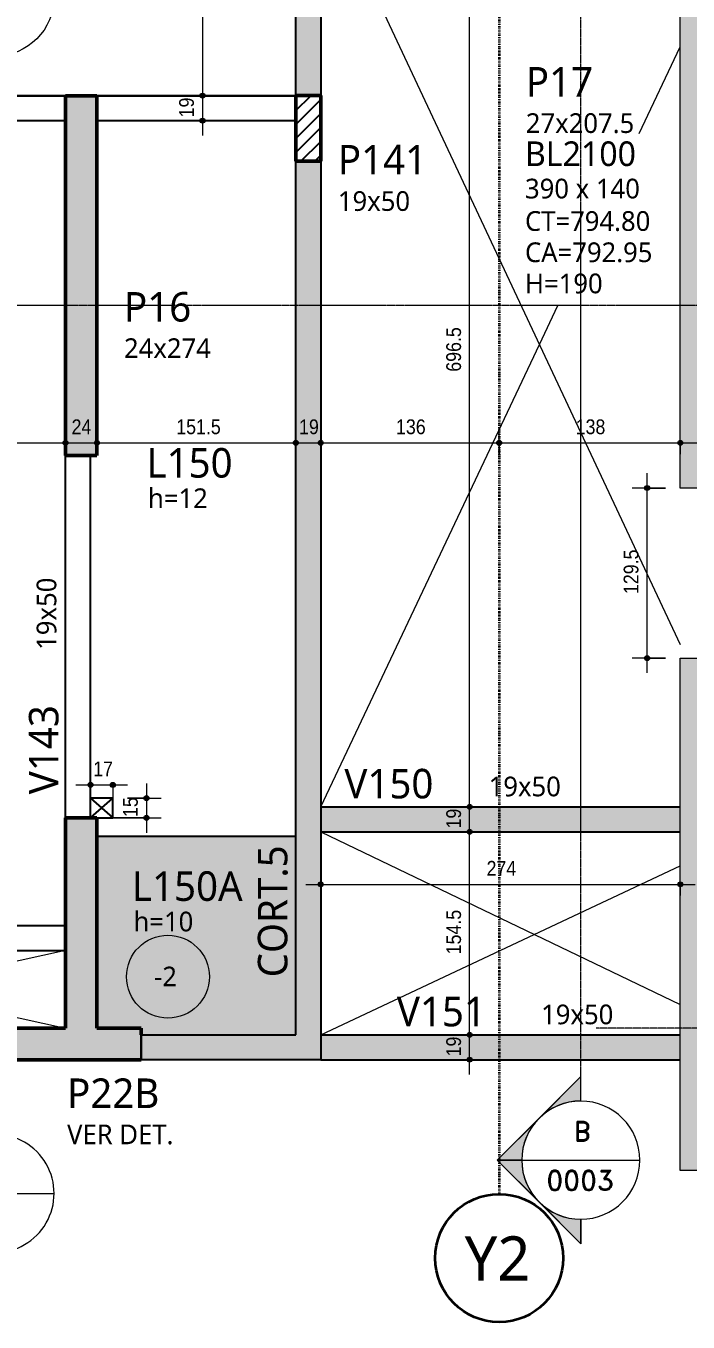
# Model space of a CAD drawing. Extents: x -2131 to 52870, y -3196 to 88043.
# Drawn here: x 44128 to 44632, y -1116 to -129 of the extents above; entities that cross this region are included whole.
import ezdxf

# ---------------------------------------------------------------- set-up
doc = ezdxf.new("R2010")
doc.units = 0
for name, pattern in [('Centro de 6 mm', [1.32, 0.6, -0.24, 0.24, -0.24]), ('Dash dot', [1.5875, 0.635, -0.47625, 0, -0.47625]), ('Overhead', [0.396875, 0.238125, -0.15875])]:
    doc.linetypes.add(name, pattern=pattern)
for name, color, linetype, lineweight in [('A-ANNO-DIMS', 7, 'Continuous', 9), ('A-ANNO-DIMS-75', 7, 'Continuous', 9), ('A-DETL-THIN', 7, 'Continuous', 25), ('A-FLOR', 7, 'Continuous', 25), ('A-FLOR-IDEN', 7, 'Continuous', 9), ('A-FLOR-OVHD', 7, 'Overhead', 18), ('G-ANNO-SYMB', 7, 'Continuous', 9), ('S-BEAM', 7, 'Continuous', 25), ('S-BEAM-IDEN', 7, 'Continuous', 9), ('S-COLS', 7, 'Continuous', 25), ('S-COLS-IDEN', 7, 'Continuous', 9), ('S-FNDN', 7, 'Continuous', 25), ('S-FNDN-IDEN', 7, 'Continuous', 9), ('S-GRID', 7, 'Continuous', 9), ('S-GRID-IDEN', 7, 'Continuous', 9)]:
    doc.layers.add(name, color=color, linetype=linetype, lineweight=lineweight)
doc.layers.add('A-DETL', color=7, linetype='Continuous', lineweight=18, true_color=0x00a600)
doc.styles.add('Fira Sans_3', font='', dxfattribs={"width": 0.9, "height": 11.25})
doc.styles.add('Gadugi', font='gadugi.ttf', dxfattribs={"height": 15})
doc.styles.add('Gadugi_6', font='gadugi.ttf', dxfattribs={"height": 22.5})
doc.styles.add('Gadugi_7', font='gadugi.ttf', dxfattribs={"height": 0.2})
doc.styles.add('Gadugi_8', font='gadugi.ttf', dxfattribs={"height": 18.75})
doc.styles.add('Gadugi_9', font='gadugi.ttf', dxfattribs={"height": 33.75})
doc.styles.add('RomanD', font='romand__.ttf', dxfattribs={"height": 15})
doc.styles.get('Fira Sans_3').set_extended_font_data('Fira Sans')
doc.dimstyles.new('PED_1_5mm_ESQ_3', dxfattribs={"dimscale": 30.48, "dimtxt": 15.344768, "dimasz": 0.492126, "dimexe": 0.369094, "dimexo": 0.369094, "dimgap": 0.073819, "dimtad": 1, "dimdec": 1, "dimrnd": 0.5, "dimdsep": 46, "dimtxsty": 'Fira Sans_3', "dimblk1": 'DOTSMALL', "dimblk2": 'DOTSMALL', "dimsah": 1, "dimcen": 0.09, "dimdle": 0.369094, "dimazin": 0, "dimtfac": 1, "dimtdec": 4, "dimtix": 1, "dimtmove": 0, "dimatfit": 3, "dimfxl": 1, "dimtvp": 1, "dimtolj": 1, "dimtzin": 0, "dimarcsym": 2})
doc.dimstyles.new('PED_1_5mm_ESQ_7', dxfattribs={"dimscale": 30.48, "dimtxt": 15.344768, "dimasz": 0.492126, "dimexe": 0.369094, "dimexo": 0.369094, "dimgap": 0.073819, "dimtad": 1, "dimdec": 1, "dimrnd": 0.5, "dimdsep": 46, "dimtxsty": 'Fira Sans_3', "dimblk1": 'DOTSMALL', "dimblk2": 'DOTSMALL', "dimsah": 1, "dimcen": 0.09, "dimdle": 0.369094, "dimazin": 0, "dimtfac": 1, "dimtdec": 4, "dimtix": 1, "dimtmove": 0, "dimatfit": 3, "dimfxl": 1, "dimtvp": 1, "dimtolj": 1, "dimtzin": 0, "dimarcsym": 2})

# ---------------------------------------------------------------- blocks, each defined once
blk = doc.blocks.new('Corte - M_Cabeça do corte - Preenchida-2060824-PL C 001 - FORMA DO TÉRREO')
at = {"layer": 'G-ANNO-SYMB'}
h = blk.add_hatch(color=256, dxfattribs=at)
edge = h.paths.add_edge_path(flags=0)
edge.add_line((-0.6, 0.849), (-0.6, 0.6))
edge.add_arc((-0.6, 0), 0.6, 90, 135)
edge.add_line((-1.024, 0.424), (-0.6, 0.849))
h = blk.add_hatch(color=256, dxfattribs=at)
edge = h.paths.add_edge_path(flags=0)
edge.add_line((-0.6, 0.849), (-0.176, 0.424))
edge.add_arc((-0.6, 0), 0.6, 45, 90)
edge.add_line((-0.6, 0.6), (-0.6, 0.849))
h = blk.add_hatch(color=256, dxfattribs=at)
edge = h.paths.add_edge_path(flags=0)
edge.add_line((-1.449, 0), (-1.024, 0.424))
edge.add_arc((-0.6, 0), 0.6, 135, 180)
edge.add_line((-1.2, 0), (-1.449, 0))
h = blk.add_hatch(color=256, dxfattribs=at)
edge = h.paths.add_edge_path(flags=0)
edge.add_line((0.249, 0), (0, 0))
edge.add_arc((-0.6, 0), 0.6, 360, 405)
edge.add_line((-0.176, 0.424), (0.249, 0))
for p, q in [((-0.6, 0.849), (-1.449, 0)), ((-0.6, 0.849), (-1.024, 0.424)), ((-0.6, 0.849), (0.249, 0)), ((-0.6, 0.6), (-0.6, 0.849)), ((-0.6, 0.849), (-0.6, 0.6)), ((-0.176, 0.424), (-0.6, 0.849)), ((-1.024, 0.424), (-1.449, 0)), ((0.249, 0), (-0.176, 0.424)), ((-1.449, 0), (-1.2, 0)), ((0, 0), (0.249, 0)), ((-1.2, 0), (-1.449, 0)), ((0, 0), (0.249, 0))]:
    blk.add_line(p, q, dxfattribs=at)
for start, end in [(360, 180), (90, 135), (45, 90), (135, 180), (360, 45), (180, 360)]:
    blk.add_arc((-0.6, 0), 0.6, start, end, dxfattribs=at)
blk = doc.blocks.new('PED_TAG_PILAR_R04 - PILAR VER DET_-2523782-PL C 001 - FORMA DO TÉRREO')
at = {"layer": 'S-COLS-IDEN', "insert": (0.115, -0.633), "char_height": 0.2, "width": 1.37089, "attachment_point": 1, "style": 'Gadugi_7'}
blk.add_mtext('VER DET.', dxfattribs=at)
blk = doc.blocks.new('Eixo - Y2-2173031-PL C 001 - FORMA DO TÉRREO')
at = {"layer": 'S-GRID-IDEN', "color": 40, "lineweight": 35, "true_color": 0xffc000}
blk.add_circle((0, 0), 0.65, dxfattribs=at)
blk = doc.blocks.new('DIMBLOCK346-PL C 001 - FORMA DO TÉRREO')
at = {"layer": 'A-ANNO-DIMS-75', "transparency": 16777216}
h = blk.add_hatch(color=256, dxfattribs=at)
edge = h.paths.add_edge_path(flags=0)
edge.add_arc((43890.7, -446.19), 1.88, 0, 360)
h = blk.add_hatch(color=256, dxfattribs=at)
edge = h.paths.add_edge_path(flags=0)
edge.add_arc((44157.69, -446.19), 1.88, 0, 360)
for p, q in [((43890.7, -454.83), (43890.7, -434.94)), ((44157.69, -454.79), (44157.69, -434.94)), ((43890.7, -446.19), (44157.69, -446.19)), ((43890.7, -446.19), (43890.7, -454.83)), ((44157.69, -446.19), (44157.69, -454.79))]:
    blk.add_line(p, q, dxfattribs=at)
for centre in [(43890.7, -446.19), (44157.69, -446.19)]:
    blk.add_circle(centre, 1.88, dxfattribs=at)
at = {"layer": 'A-ANNO-DIMS-75', "color": 0, "transparency": 16777216, "insert": (44013.57, -428.36), "char_height": 11.25, "width": 25.4959, "attachment_point": 1, "line_spacing_factor": 1.049215, "style": 'Fira Sans_3'}
blk.add_mtext('267', dxfattribs=at)
blk = doc.blocks.new('_DotSmall')
at = {"color": 0, "linetype": 'ByBlock', "const_width": 0.5}
blk.add_lwpolyline([(-0.0625, 0, 1), (0.0625, 0, 1)], format="xyb", close=True, dxfattribs=at)
blk = doc.blocks.new('DIMBLOCK347-PL C 001 - FORMA DO TÉRREO')
at = {"layer": 'A-ANNO-DIMS-75', "transparency": 16777216}
h = blk.add_hatch(color=256, dxfattribs=at)
edge = h.paths.add_edge_path(flags=0)
edge.add_arc((44157.69, -446.19), 1.88, 0, 360)
h = blk.add_hatch(color=256, dxfattribs=at)
edge = h.paths.add_edge_path(flags=0)
edge.add_arc((44181.69, -446.19), 1.88, 0, 360)
for p, q in [((44157.69, -454.79), (44157.69, -434.94)), ((44181.69, -454.79), (44181.69, -434.94)), ((44157.69, -446.19), (44181.69, -446.19)), ((44157.69, -446.19), (44157.69, -454.79)), ((44181.69, -446.19), (44181.69, -454.79))]:
    blk.add_line(p, q, dxfattribs=at)
for centre in [(44157.69, -446.19), (44181.69, -446.19)]:
    blk.add_circle(centre, 1.88, dxfattribs=at)
at = {"layer": 'A-ANNO-DIMS-75', "color": 0, "transparency": 16777216, "insert": (44162.32, -428.36), "char_height": 11.25, "width": 17.7055, "attachment_point": 1, "line_spacing_factor": 1.049215, "style": 'Fira Sans_3'}
blk.add_mtext('24', dxfattribs=at)
blk = doc.blocks.new('DIMBLOCK348-PL C 001 - FORMA DO TÉRREO')
at = {"layer": 'A-ANNO-DIMS-75', "transparency": 16777216}
h = blk.add_hatch(color=256, dxfattribs=at)
edge = h.paths.add_edge_path(flags=0)
edge.add_arc((44181.69, -446.19), 1.88, 0, 360)
h = blk.add_hatch(color=256, dxfattribs=at)
edge = h.paths.add_edge_path(flags=0)
edge.add_arc((44333.18, -446.19), 1.87, 0, 360)
for p, q in [((44181.69, -454.79), (44181.69, -434.94)), ((44333.18, -454.79), (44333.18, -434.94)), ((44181.69, -446.19), (44333.18, -446.19)), ((44181.69, -446.19), (44181.69, -454.79)), ((44333.18, -446.19), (44333.18, -454.79))]:
    blk.add_line(p, q, dxfattribs=at)
for centre, radius in [((44181.69, -446.19), 1.88), ((44333.18, -446.19), 1.87)]:
    blk.add_circle(centre, radius, dxfattribs=at)
at = {"layer": 'A-ANNO-DIMS-75', "color": 0, "transparency": 16777216, "insert": (44242.09, -428.36), "char_height": 11.25, "width": 36.8274, "attachment_point": 1, "line_spacing_factor": 1.049215, "style": 'Fira Sans_3'}
blk.add_mtext('151.5', dxfattribs=at)
blk = doc.blocks.new('DIMBLOCK349-PL C 001 - FORMA DO TÉRREO')
at = {"layer": 'A-ANNO-DIMS-75', "transparency": 16777216}
h = blk.add_hatch(color=256, dxfattribs=at)
edge = h.paths.add_edge_path(flags=0)
edge.add_arc((44333.18, -446.19), 1.87, 0, 360)
h = blk.add_hatch(color=256, dxfattribs=at)
edge = h.paths.add_edge_path(flags=0)
edge.add_arc((44352.18, -446.19), 1.88, 0, 360)
for p, q in [((44333.18, -454.79), (44333.18, -434.94)), ((44352.18, -454.79), (44352.18, -434.94)), ((44333.18, -446.19), (44352.18, -446.19)), ((44333.18, -446.19), (44333.18, -454.79)), ((44352.18, -446.19), (44352.18, -454.79))]:
    blk.add_line(p, q, dxfattribs=at)
for centre, radius in [((44333.18, -446.19), 1.87), ((44352.18, -446.19), 1.88)]:
    blk.add_circle(centre, radius, dxfattribs=at)
at = {"layer": 'A-ANNO-DIMS-75', "color": 0, "transparency": 16777216, "insert": (44335.7, -428.36), "char_height": 11.25, "width": 16.7612, "attachment_point": 1, "line_spacing_factor": 1.049215, "style": 'Fira Sans_3'}
blk.add_mtext('19', dxfattribs=at)
blk = doc.blocks.new('DIMBLOCK350-PL C 001 - FORMA DO TÉRREO')
at = {"layer": 'A-ANNO-DIMS-75', "transparency": 16777216}
h = blk.add_hatch(color=256, dxfattribs=at)
edge = h.paths.add_edge_path(flags=0)
edge.add_arc((44352.18, -446.19), 1.88, 0, 360)
h = blk.add_hatch(color=256, dxfattribs=at)
edge = h.paths.add_edge_path(flags=0)
edge.add_arc((44488.18, -446.19), 1.88, 0, 360)
for p, q in [((44352.18, -454.79), (44352.18, -434.94)), ((44488.18, -454.79), (44488.18, -434.94)), ((44352.18, -446.19), (44488.18, -446.19)), ((44352.18, -446.19), (44352.18, -454.79)), ((44488.18, -446.19), (44488.18, -454.79))]:
    blk.add_line(p, q, dxfattribs=at)
for centre in [(44352.18, -446.19), (44488.18, -446.19)]:
    blk.add_circle(centre, 1.88, dxfattribs=at)
at = {"layer": 'A-ANNO-DIMS-75', "color": 0, "transparency": 16777216, "insert": (44409.56, -428.36), "char_height": 11.25, "width": 25.4959, "attachment_point": 1, "line_spacing_factor": 1.049215, "style": 'Fira Sans_3'}
blk.add_mtext('136', dxfattribs=at)
blk = doc.blocks.new('DIMBLOCK351-PL C 001 - FORMA DO TÉRREO')
at = {"layer": 'A-ANNO-DIMS-75', "transparency": 16777216}
h = blk.add_hatch(color=256, dxfattribs=at)
edge = h.paths.add_edge_path(flags=0)
edge.add_arc((44488.18, -446.19), 1.88, 0, 360)
h = blk.add_hatch(color=256, dxfattribs=at)
edge = h.paths.add_edge_path(flags=0)
edge.add_arc((44626.19, -446.19), 1.88, 0, 360)
for p, q in [((44488.18, -454.79), (44488.18, -434.94)), ((44626.19, -454.79), (44626.19, -434.94)), ((44488.18, -446.19), (44626.19, -446.19)), ((44488.18, -446.19), (44488.18, -454.79)), ((44626.19, -446.19), (44626.19, -454.79))]:
    blk.add_line(p, q, dxfattribs=at)
for centre in [(44488.18, -446.19), (44626.19, -446.19)]:
    blk.add_circle(centre, 1.88, dxfattribs=at)
at = {"layer": 'A-ANNO-DIMS-75', "color": 0, "transparency": 16777216, "insert": (44546.47, -428.36), "char_height": 11.25, "width": 25.732, "attachment_point": 1, "line_spacing_factor": 1.049215, "style": 'Fira Sans_3'}
blk.add_mtext('138', dxfattribs=at)
blk = doc.blocks.new('DIMBLOCK352-PL C 001 - FORMA DO TÉRREO')
at = {"layer": 'A-ANNO-DIMS-75', "transparency": 16777216}
h = blk.add_hatch(color=256, dxfattribs=at)
edge = h.paths.add_edge_path(flags=0)
edge.add_arc((44626.19, -446.19), 1.88, 0, 360)
h = blk.add_hatch(color=256, dxfattribs=at)
edge = h.paths.add_edge_path(flags=0)
edge.add_arc((44682.69, -446.19), 1.88, 0, 360)
for p, q in [((44682.69, -400.63), (44682.69, -457.44)), ((44682.69, -446.19), (44682.69, -400.63)), ((44626.19, -454.79), (44626.19, -434.94)), ((44626.19, -446.19), (44682.69, -446.19)), ((44626.19, -446.19), (44626.19, -454.79))]:
    blk.add_line(p, q, dxfattribs=at)
for centre in [(44626.19, -446.19), (44682.69, -446.19)]:
    blk.add_circle(centre, 1.88, dxfattribs=at)
at = {"layer": 'A-ANNO-DIMS-75', "color": 0, "transparency": 16777216, "insert": (44641.56, -428.36), "char_height": 11.25, "width": 30.9256, "attachment_point": 1, "line_spacing_factor": 1.049215, "style": 'Fira Sans_3'}
blk.add_mtext('56.5', dxfattribs=at)
blk = doc.blocks.new('DIMBLOCK455-PL C 001 - FORMA DO TÉRREO')
at = {"layer": 'A-ANNO-DIMS-75', "transparency": 16777216}
h = blk.add_hatch(color=256, dxfattribs=at)
edge = h.paths.add_edge_path(flags=0)
edge.add_arc((44262.1, -5.38), 1.87, 0, 360)
h = blk.add_hatch(color=256, dxfattribs=at)
edge = h.paths.add_edge_path(flags=0)
edge.add_arc((44262.1, -181.88), 1.88, 0, 360)
for p, q in [((44297.15, -5.38), (44250.85, -5.38)), ((44262.1, -5.38), (44262.1, -181.88)), ((44262.1, -5.38), (44297.15, -5.38)), ((44253.5, -181.88), (44273.35, -181.88)), ((44262.1, -181.88), (44253.5, -181.88))]:
    blk.add_line(p, q, dxfattribs=at)
for centre, radius in [((44262.1, -5.38), 1.87), ((44262.1, -181.88), 1.88)]:
    blk.add_circle(centre, radius, dxfattribs=at)
at = {"layer": 'A-ANNO-DIMS-75', "color": 0, "transparency": 16777216, "insert": (44244.27, -109.27), "char_height": 11.25, "width": 37.5357, "attachment_point": 1, "rotation": 90, "line_spacing_factor": 1.049215, "style": 'Fira Sans_3'}
blk.add_mtext('176.5', dxfattribs=at)
blk = doc.blocks.new('DIMBLOCK456-PL C 001 - FORMA DO TÉRREO')
at = {"layer": 'A-ANNO-DIMS-75', "transparency": 16777216}
h = blk.add_hatch(color=256, dxfattribs=at)
edge = h.paths.add_edge_path(flags=0)
edge.add_arc((44262.1, -181.88), 1.88, 0, 360)
h = blk.add_hatch(color=256, dxfattribs=at)
edge = h.paths.add_edge_path(flags=0)
edge.add_arc((44262.1, -200.88), 1.88, 0, 360)
for p, q in [((44253.5, -181.88), (44273.35, -181.88)), ((44262.1, -181.88), (44253.5, -181.88)), ((44262.1, -181.88), (44262.1, -212.13)), ((44253.5, -200.88), (44273.35, -200.88)), ((44262.1, -200.88), (44253.5, -200.88))]:
    blk.add_line(p, q, dxfattribs=at)
for centre in [(44262.1, -181.88), (44262.1, -200.88)]:
    blk.add_circle(centre, 1.88, dxfattribs=at)
at = {"layer": 'A-ANNO-DIMS-75', "color": 0, "transparency": 16777216, "insert": (44244.27, -198.36), "char_height": 11.25, "width": 16.7612, "attachment_point": 1, "rotation": 90, "line_spacing_factor": 1.049215, "style": 'Fira Sans_3'}
blk.add_mtext('19', dxfattribs=at)
blk = doc.blocks.new('DIMBLOCK492-PL C 001 - FORMA DO TÉRREO')
at = {"layer": 'A-ANNO-DIMS-75', "transparency": 16777216}
h = blk.add_hatch(color=256, dxfattribs=at)
edge = h.paths.add_edge_path(flags=0)
edge.add_arc((44465.66, -723.38), 1.88, 0, 360)
h = blk.add_hatch(color=256, dxfattribs=at)
edge = h.paths.add_edge_path(flags=0)
edge.add_arc((44465.66, -742.38), 1.88, 0, 360)
for p, q in [((44474.26, -723.38), (44454.41, -723.38)), ((44465.66, -753.63), (44465.66, -723.38)), ((44465.66, -723.38), (44474.26, -723.38)), ((44474.26, -742.38), (44454.41, -742.38)), ((44465.66, -742.38), (44474.26, -742.38))]:
    blk.add_line(p, q, dxfattribs=at)
for centre in [(44465.66, -723.38), (44465.66, -742.38)]:
    blk.add_circle(centre, 1.88, dxfattribs=at)
at = {"layer": 'A-ANNO-DIMS-75', "color": 0, "transparency": 16777216, "insert": (44447.84, -739.86), "char_height": 11.25, "width": 16.7612, "attachment_point": 1, "rotation": 90, "line_spacing_factor": 1.049215, "style": 'Fira Sans_3'}
blk.add_mtext('19', dxfattribs=at)
blk = doc.blocks.new('DIMBLOCK493-PL C 001 - FORMA DO TÉRREO')
at = {"layer": 'A-ANNO-DIMS-75', "transparency": 16777216}
h = blk.add_hatch(color=256, dxfattribs=at)
edge = h.paths.add_edge_path(flags=0)
edge.add_arc((44465.66, -26.88), 1.88, 0, 360)
h = blk.add_hatch(color=256, dxfattribs=at)
edge = h.paths.add_edge_path(flags=0)
edge.add_arc((44465.66, -723.38), 1.88, 0, 360)
for p, q in [((44474.26, -26.88), (44454.41, -26.88)), ((44465.66, -723.38), (44465.66, -26.88)), ((44465.66, -26.88), (44474.26, -26.88)), ((44474.26, -723.38), (44454.41, -723.38)), ((44465.66, -723.38), (44474.26, -723.38))]:
    blk.add_line(p, q, dxfattribs=at)
for centre in [(44465.66, -26.88), (44465.66, -723.38)]:
    blk.add_circle(centre, 1.88, dxfattribs=at)
at = {"layer": 'A-ANNO-DIMS-75', "color": 0, "transparency": 16777216, "insert": (44447.84, -392.05), "char_height": 11.25, "width": 40.6046, "attachment_point": 1, "rotation": 90, "line_spacing_factor": 1.049215, "style": 'Fira Sans_3'}
blk.add_mtext('696.5', dxfattribs=at)
blk = doc.blocks.new('DIMBLOCK496-PL C 001 - FORMA DO TÉRREO')
at = {"layer": 'A-ANNO-DIMS-75', "transparency": 16777216}
h = blk.add_hatch(color=256, dxfattribs=at)
edge = h.paths.add_edge_path(flags=0)
edge.add_arc((44600.87, -480.63), 1.88, 0, 360)
h = blk.add_hatch(color=256, dxfattribs=at)
edge = h.paths.add_edge_path(flags=0)
edge.add_arc((44600.87, -610.22), 1.88, 0, 360)
for p, q in [((44600.87, -621.47), (44600.87, -469.38)), ((44614.94, -480.63), (44589.62, -480.63)), ((44600.87, -480.63), (44614.94, -480.63)), ((44614.94, -610.22), (44589.62, -610.22)), ((44600.87, -610.22), (44614.94, -610.22))]:
    blk.add_line(p, q, dxfattribs=at)
for centre in [(44600.87, -480.63), (44600.87, -610.22)]:
    blk.add_circle(centre, 1.88, dxfattribs=at)
at = {"layer": 'A-ANNO-DIMS-75', "color": 0, "transparency": 16777216, "insert": (44583.04, -561.36), "char_height": 11.25, "width": 38.2439, "attachment_point": 1, "rotation": 90, "line_spacing_factor": 1.049215, "style": 'Fira Sans_3'}
blk.add_mtext('129.5', dxfattribs=at)
blk = doc.blocks.new('DIMBLOCK506-PL C 001 - FORMA DO TÉRREO')
at = {"layer": 'A-ANNO-DIMS-75', "transparency": 16777216}
h = blk.add_hatch(color=256, dxfattribs=at)
edge = h.paths.add_edge_path(flags=0)
edge.add_arc((44465.66, -896.95), 1.88, 0, 360)
h = blk.add_hatch(color=256, dxfattribs=at)
edge = h.paths.add_edge_path(flags=0)
edge.add_arc((44465.66, -915.95), 1.88, 0, 360)
for p, q in [((44474.26, -896.95), (44454.41, -896.95)), ((44465.66, -927.2), (44465.66, -896.95)), ((44465.66, -896.95), (44474.26, -896.95)), ((44474.26, -915.95), (44454.41, -915.95)), ((44465.66, -915.95), (44474.26, -915.95))]:
    blk.add_line(p, q, dxfattribs=at)
for centre in [(44465.66, -896.95), (44465.66, -915.95)]:
    blk.add_circle(centre, 1.88, dxfattribs=at)
at = {"layer": 'A-ANNO-DIMS-75', "color": 0, "transparency": 16777216, "insert": (44447.84, -913.43), "char_height": 11.25, "width": 16.7612, "attachment_point": 1, "rotation": 90, "line_spacing_factor": 1.049215, "style": 'Fira Sans_3'}
blk.add_mtext('19', dxfattribs=at)
blk = doc.blocks.new('DIMBLOCK507-PL C 001 - FORMA DO TÉRREO')
at = {"layer": 'A-ANNO-DIMS-75', "transparency": 16777216}
h = blk.add_hatch(color=256, dxfattribs=at)
edge = h.paths.add_edge_path(flags=0)
edge.add_arc((44465.66, -742.38), 1.88, 0, 360)
h = blk.add_hatch(color=256, dxfattribs=at)
edge = h.paths.add_edge_path(flags=0)
edge.add_arc((44465.66, -896.95), 1.88, 0, 360)
for p, q in [((44465.66, -896.95), (44465.66, -731.13)), ((44474.26, -742.38), (44454.41, -742.38)), ((44465.66, -742.38), (44474.26, -742.38)), ((44474.26, -896.95), (44454.41, -896.95)), ((44465.66, -896.95), (44474.26, -896.95))]:
    blk.add_line(p, q, dxfattribs=at)
for centre in [(44465.66, -742.38), (44465.66, -896.95)]:
    blk.add_circle(centre, 1.88, dxfattribs=at)
at = {"layer": 'A-ANNO-DIMS-75', "color": 0, "transparency": 16777216, "insert": (44447.84, -835.7), "char_height": 11.25, "width": 38.48, "attachment_point": 1, "rotation": 90, "line_spacing_factor": 1.049215, "style": 'Fira Sans_3'}
blk.add_mtext('154.5', dxfattribs=at)
blk = doc.blocks.new('DIMBLOCK508-PL C 001 - FORMA DO TÉRREO')
at = {"layer": 'A-ANNO-DIMS-75', "transparency": 16777216}
h = blk.add_hatch(color=256, dxfattribs=at)
edge = h.paths.add_edge_path(flags=0)
edge.add_arc((44352.18, -782.41), 1.87, 0, 360)
h = blk.add_hatch(color=256, dxfattribs=at)
edge = h.paths.add_edge_path(flags=0)
edge.add_arc((44626.19, -782.41), 1.88, 0, 360)
for p, q in [((44352.18, -791.01), (44352.18, -771.16)), ((44626.19, -791.01), (44626.19, -771.16)), ((44340.93, -782.41), (44637.44, -782.41)), ((44352.18, -782.41), (44352.18, -791.01)), ((44626.19, -782.41), (44626.19, -791.01))]:
    blk.add_line(p, q, dxfattribs=at)
for centre, radius in [((44352.18, -782.41), 1.87), ((44626.19, -782.41), 1.88)]:
    blk.add_circle(centre, radius, dxfattribs=at)
at = {"layer": 'A-ANNO-DIMS-75', "color": 0, "transparency": 16777216, "insert": (44478.56, -764.58), "char_height": 11.25, "width": 25.4959, "attachment_point": 1, "line_spacing_factor": 1.049215, "style": 'Fira Sans_3'}
blk.add_mtext('274', dxfattribs=at)
blk = doc.blocks.new('PED_TAG_LAJE_R03 - TÍTULO_ESPESSURA_REBAIXO-2582888-PL C 001 - FORMA DO TÉRREO')
at = {"layer": 'A-FLOR-IDEN'}
blk.add_circle((-0.108, -0.761), 0.421, dxfattribs=at)
blk = doc.blocks.new('DIMBLOCK650-PL C 001 - FORMA DO TÉRREO')
at = {"layer": 'A-ANNO-DIMS-75', "transparency": 16777216}
h = blk.add_hatch(color=256, dxfattribs=at)
edge = h.paths.add_edge_path(flags=0)
edge.add_arc((44219.34, -716.83), 1.88, 0, 360)
h = blk.add_hatch(color=256, dxfattribs=at)
edge = h.paths.add_edge_path(flags=0)
edge.add_arc((44219.34, -731.81), 1.88, 0, 360)
for p, q in [((44219.34, -705.58), (44219.34, -743.06)), ((44204.94, -716.83), (44230.59, -716.83)), ((44219.34, -716.83), (44204.94, -716.83)), ((44192.94, -731.81), (44230.59, -731.81)), ((44219.34, -731.81), (44192.94, -731.81))]:
    blk.add_line(p, q, dxfattribs=at)
for centre in [(44219.34, -716.83), (44219.34, -731.81)]:
    blk.add_circle(centre, 1.88, dxfattribs=at)
at = {"layer": 'A-ANNO-DIMS-75', "color": 0, "transparency": 16777216, "insert": (44201.51, -731.11), "char_height": 11.25, "width": 16.2891, "attachment_point": 1, "rotation": 90, "line_spacing_factor": 1.049215, "style": 'Fira Sans_3'}
blk.add_mtext('15', dxfattribs=at)
blk = doc.blocks.new('DIMBLOCK651-PL C 001 - FORMA DO TÉRREO')
at = {"layer": 'A-ANNO-DIMS-75', "transparency": 16777216}
h = blk.add_hatch(color=256, dxfattribs=at)
edge = h.paths.add_edge_path(flags=0)
edge.add_arc((44176.7, -706.7), 1.87, 0, 360)
h = blk.add_hatch(color=256, dxfattribs=at)
edge = h.paths.add_edge_path(flags=0)
edge.add_arc((44193.69, -706.7), 1.88, 0, 360)
for p, q in [((44176.7, -715.3), (44176.7, -695.45)), ((44165.45, -706.7), (44204.94, -706.7)), ((44176.7, -706.7), (44176.7, -715.3)), ((44193.69, -705.58), (44193.69, -717.95)), ((44193.69, -706.7), (44193.69, -705.58))]:
    blk.add_line(p, q, dxfattribs=at)
for centre, radius in [((44176.7, -706.7), 1.87), ((44193.69, -706.7), 1.88)]:
    blk.add_circle(centre, radius, dxfattribs=at)
at = {"layer": 'A-ANNO-DIMS-75', "color": 0, "transparency": 16777216, "insert": (44178.8, -688.87), "char_height": 11.25, "width": 15.3448, "attachment_point": 1, "line_spacing_factor": 1.049215, "style": 'Fira Sans_3'}
blk.add_mtext('17', dxfattribs=at)

msp = doc.modelspace()

# ---------------------------------------------------------------- hatches: boundary and pattern name
at = {"layer": 'A-FLOR', "true_color": 0xffccff}
msp.add_hatch(color=7, dxfattribs=at).paths.add_polyline_path([(44333.18, -896.95), (44333.179, -745.811), (44181.692, -745.811), (44181.692, -891.949), (44215.441, -891.949), (44215.441, -896.95)], flags=0)
at = {"layer": 'S-BEAM', "true_color": 0xff00ff}
h = msp.add_hatch(color=6, dxfattribs=at)
h.paths.add_polyline_path([(44352.18, -915.95), (44352.18, -231.845), (44333.18, -231.845), (44333.18, -896.95), (44345.178, -896.95), (44345.178, -915.95)], flags=0)
h.paths.add_polyline_path([(44333.18, -181.845), (44352.18, -181.845), (44352.18, -26.881), (44333.18, -26.881)], flags=0)
h.paths.add_polyline_path([(44352.18, 213.119), (44352.18, 452.119), (44333.18, 452.119), (44333.18, 213.119)], flags=0)
at = {"layer": 'S-BEAM', "true_color": 0xf09862}
for points in [[(44352.18, -742.381), (44626.191, -742.381), (44626.191, -723.381), (44352.18, -723.381)], [(44352.18, -915.95), (44626.191, -915.95), (44626.191, -896.95), (44352.18, -896.95)]]:
    msp.add_hatch(color=21, dxfattribs=at).paths.add_polyline_path(points, flags=0)
at = {"layer": 'S-BEAM', "true_color": 0xff00ff}
h = msp.add_hatch(color=6, dxfattribs=at)
h.paths.add_polyline_path([(43781.715, -915.95), (43871.703, -915.949), (43871.698, -896.95), (43736.18, -896.95), (43736.18, -915.95)], flags=0)
h.paths.add_polyline_path([(42619.453, -915.95), (42960.428, -915.95), (42960.428, -896.95), (42501.183, -896.95), (42501.185, -915.95), (42540.183, -915.95)], flags=0)
h.paths.add_polyline_path([(43628.485, -915.95), (43628.485, -896.95), (43055.428, -896.95), (43055.428, -915.95)], flags=0)
h.paths.add_polyline_path([(44344.978, -915.95), (44345.178, -915.95), (44345.178, -896.95), (44215.441, -896.95), (44215.441, -915.95), (44333.18, -915.949)], flags=0)
at = {"layer": 'S-COLS', "true_color": 0x808080}
for points in [[(44157.694, -455.881), (44181.694, -455.881), (44181.694, -181.881), (44157.694, -181.881), (44157.694, -329.961)], [(44181.692, -915.949), (44215.441, -915.949), (44215.441, -891.949), (44181.692, -891.949), (44181.692, -731.812), (44157.7, -731.812), (44157.692, -891.949), (43871.703, -891.95), (43871.703, -915.949)]]:
    msp.add_hatch(color=8, dxfattribs=at).paths.add_polyline_path(points, flags=0)
h = msp.add_hatch(dxfattribs=at)
h.set_pattern_fill('FP_5', color=8, style=0, pattern_type=2)
h.set_pattern_definition([(45, (44240.043, 0), (-5.3033, 5.3033), [])])
h.paths.add_polyline_path([(44333.177, -231.845), (44352.177, -231.845), (44352.177, -181.845), (44333.177, -181.881), (44333.177, -231.644)], flags=0)
at = {"layer": 'S-FNDN', "true_color": 0xf09862}
h = msp.add_hatch(color=21, dxfattribs=at)
h.paths.add_polyline_path([(44626.191, -480.631), (44766.191, -480.631), (44766.191, -90.631), (44626.191, -90.631), (44626.191, -451.082)], flags=0)
h.paths.add_polyline_path([(44696.191, -460.631), (44688.369, -460.015), (44680.74, -458.184), (44673.491, -455.181), (44666.801, -451.082), (44660.835, -445.986), (44655.74, -440.02), (44651.64, -433.33), (44648.638, -426.082), (44646.806, -418.452), (44646.191, -410.631), (44646.806, -402.809), (44648.638, -395.18), (44651.64, -387.931), (44655.74, -381.241), (44660.835, -375.275), (44666.801, -370.18), (44673.491, -366.08), (44680.74, -363.078), (44682.691, -362.61), (44682.691, -208.652), (44680.74, -208.184), (44673.491, -205.181), (44666.801, -201.082), (44660.835, -195.986), (44655.74, -190.02), (44651.64, -183.33), (44648.638, -176.082), (44646.806, -168.452), (44646.191, -160.631), (44646.806, -152.809), (44648.638, -145.18), (44651.64, -137.931), (44655.74, -131.241), (44660.835, -125.275), (44666.801, -120.18), (44673.491, -116.08), (44680.74, -113.078), (44688.369, -111.246), (44696.191, -110.631), (44704.012, -111.246), (44711.642, -113.078), (44718.89, -116.08), (44725.58, -120.18), (44731.546, -125.275), (44736.642, -131.241), (44740.741, -137.931), (44743.744, -145.18), (44745.575, -152.809), (44746.191, -160.631), (44745.575, -168.452), (44743.744, -176.082), (44740.741, -183.33), (44736.642, -190.02), (44731.546, -195.986), (44725.58, -201.082), (44718.89, -205.181), (44711.642, -208.184), (44709.691, -208.652), (44709.691, -362.61), (44711.642, -363.078), (44718.89, -366.08), (44725.58, -370.18), (44731.546, -375.275), (44736.642, -381.241), (44740.741, -387.931), (44743.744, -395.18), (44745.575, -402.809), (44746.191, -410.631), (44745.575, -418.452), (44743.744, -426.082), (44740.741, -433.33), (44736.642, -440.02), (44731.546, -445.986), (44725.58, -451.082), (44718.89, -455.181), (44711.642, -458.184), (44704.012, -460.015)], flags=0)
h = msp.add_hatch(color=21, dxfattribs=at)
h.paths.add_polyline_path([(44626.191, -1000.215), (44766.191, -1000.215), (44766.191, -610.215), (44626.191, -610.215), (44626.191, -980.215)], flags=0)
h.paths.add_polyline_path([(44696.191, -980.215), (44688.369, -979.599), (44680.74, -977.768), (44673.491, -974.765), (44666.801, -970.666), (44660.835, -965.57), (44655.74, -959.604), (44654.113, -956.949), (44649.191, -956.949), (44649.191, -947.001), (44648.638, -945.666), (44646.806, -938.037), (44646.191, -930.215), (44646.806, -922.393), (44648.638, -914.764), (44649.191, -913.43), (44649.191, -897.949), (44658.196, -897.949), (44660.835, -894.86), (44666.801, -889.764), (44673.491, -885.665), (44680.74, -882.662), (44684.191, -881.834), (44684.191, -728.596), (44680.74, -727.768), (44673.491, -724.765), (44666.801, -720.666), (44660.835, -715.57), (44655.74, -709.604), (44651.64, -702.915), (44648.638, -695.666), (44646.806, -688.037), (44646.191, -680.215), (44646.806, -672.393), (44648.638, -664.764), (44651.64, -657.516), (44655.74, -650.826), (44660.835, -644.86), (44666.801, -639.764), (44673.491, -635.665), (44680.74, -632.662), (44688.369, -630.831), (44696.191, -630.215), (44704.012, -630.831), (44711.642, -632.662), (44718.89, -635.665), (44725.58, -639.764), (44731.546, -644.86), (44736.642, -650.826), (44740.741, -657.516), (44743.744, -664.764), (44745.575, -672.393), (44746.191, -680.215), (44745.575, -688.037), (44743.744, -695.666), (44740.741, -702.915), (44736.642, -709.604), (44731.546, -715.57), (44725.58, -720.666), (44718.89, -724.765), (44711.642, -727.768), (44708.191, -728.596), (44708.191, -881.834), (44711.642, -882.662), (44718.89, -885.665), (44725.58, -889.764), (44731.546, -894.86), (44736.642, -900.826), (44740.741, -907.516), (44743.744, -914.764), (44745.575, -922.393), (44746.191, -930.215), (44745.575, -938.037), (44743.744, -945.666), (44740.741, -952.915), (44736.642, -959.604), (44731.546, -965.57), (44725.58, -970.666), (44718.89, -974.765), (44711.642, -977.768), (44704.012, -979.599)], flags=0)

# ---------------------------------------------------------------- linework, layer by layer
at = {"layer": 'A-DETL', "color": 9, "true_color": 0xc0c0c0}
for p, q in [((44357.178, -26.881), (44626.191, -599.847)), ((44594.927, -210.631), (44626.191, -144.594)), ((44518.875, -371.276), (44532.856, -341.744)), ((44352.18, -723.381), (44518.875, -371.276)), ((44352.18, -742.381), (44626.191, -873.977)), ((44352.18, -896.95), (44626.191, -768.299))]:
    msp.add_line(p, q, dxfattribs=at)
at = {"layer": 'A-DETL', "color": 7, "lineweight": 50}
for p, q in [((44333.18, -181.845), (44352.18, -181.845)), ((44333.18, -231.845), (44349.18, -231.845)), ((44349.18, -231.845), (44352.177, -231.845))]:
    msp.add_line(p, q, dxfattribs=at)
at = {"layer": 'A-DETL', "color": 7}
for p, q in [((43890.709, -832.812), (44157.692, -891.949)), ((44157.695, -832.827), (43890.71, -891.95))]:
    msp.add_line(p, q, dxfattribs=at)
at = {"layer": 'A-DETL-THIN'}
for p, q in [((44176.7, -716.828), (44193.694, -731.812)), ((44176.7, -731.812), (44193.694, -716.828))]:
    msp.add_line(p, q, dxfattribs=at)
at = {"layer": 'A-FLOR'}
for p, q in [((44333.177, -181.845), (43911.697, -181.854)), ((44193.694, -716.828), (44176.7, -716.828)), ((44193.694, -731.812), (44193.694, -716.828)), ((44181.692, -731.812), (44193.694, -731.812)), ((44181.692, -745.811), (44333.18, -745.811))]:
    msp.add_line(p, q, dxfattribs=at)
at = {"layer": 'A-FLOR-OVHD'}
msp.add_line((45171.95, -891.885), (44561.95, -891.885), dxfattribs=at)
at = {"layer": 'G-ANNO-SYMB', "linetype": 'Centro de 6 mm'}
for p, q in [((44550.352, -947.416), (44550.352, 2167.278)), ((44891.922, -341.744), (42235.271, -341.744))]:
    msp.add_line(p, q, dxfattribs=at)
at = {"layer": 'G-ANNO-SYMB'}
for p, q in [((44505.352, -992.416), (44595.352, -992.416)), ((44059.016, -1017.786), (44149.016, -1017.786))]:
    msp.add_line(p, q, dxfattribs=at)
at = {"layer": 'S-BEAM'}
for p, q in [((44333.18, -181.845), (44333.18, -26.881)), ((44352.18, -26.881), (44352.18, -181.845)), ((43911.697, -181.881), (44157.694, -181.881)), ((44181.694, -181.881), (44333.177, -181.881)), ((44352.18, -181.845), (44333.18, -181.845)), ((43911.697, -200.881), (44157.694, -200.881)), ((44181.694, -200.881), (44333.177, -200.881)), ((44333.18, -231.845), (44352.18, -231.845)), ((44333.18, -896.95), (44333.18, -231.845)), ((44352.18, -231.845), (44352.18, -915.95)), ((44157.7, -731.812), (44157.7, -455.881)), ((44176.7, -731.812), (44176.7, -455.881)), ((44352.18, -723.381), (44626.191, -723.381)), ((44352.18, -742.381), (44626.191, -742.381)), ((43911.709, -813.827), (44157.695, -813.827)), ((43911.709, -832.827), (44157.695, -832.827)), ((44215.441, -915.95), (44215.441, -896.95)), ((44215.441, -896.95), (44333.18, -896.95)), ((44352.18, -896.95), (44626.191, -896.95)), ((44345.178, -915.95), (44215.441, -915.95)), ((44352.18, -915.95), (44345.178, -915.95)), ((44352.18, -915.95), (44626.191, -915.95))]:
    msp.add_line(p, q, dxfattribs=at)
at = {"layer": 'S-COLS', "lineweight": 50}
for p, q in [((44157.694, -455.881), (44157.694, -181.881)), ((44157.694, -181.881), (44181.694, -181.881)), ((44181.694, -181.881), (44181.694, -455.881)), ((44333.177, -231.845), (44333.177, -181.845)), ((44352.177, -181.845), (44352.177, -231.845)), ((44181.694, -455.881), (44157.694, -455.881)), ((44157.692, -891.949), (44157.7, -731.812)), ((44157.7, -731.812), (44181.692, -731.812)), ((44181.692, -731.812), (44181.692, -891.949)), ((43871.703, -891.95), (44157.692, -891.949)), ((44181.692, -891.949), (44215.441, -891.949)), ((44215.441, -891.949), (44215.441, -896.95)), ((44215.441, -915.949), (43871.703, -915.949))]:
    msp.add_line(p, q, dxfattribs=at)
at = {"layer": 'S-COLS'}
for p, q in [((44333.177, -181.845), (44352.177, -181.845)), ((44352.177, -231.845), (44333.177, -231.845)), ((44215.441, -896.95), (44215.441, -915.949))]:
    msp.add_line(p, q, dxfattribs=at)
at = {"layer": 'S-FNDN', "lineweight": 18}
for p, q in [((44626.191, -480.631), (44626.191, -90.631)), ((44766.191, -480.631), (44626.191, -480.631)), ((44626.191, -610.215), (44766.191, -610.215)), ((44626.191, -1000.215), (44626.191, -610.215)), ((44766.191, -1000.215), (44626.191, -1000.215))]:
    msp.add_line(p, q, dxfattribs=at)
at = {"layer": 'S-GRID', "color": 40, "linetype": 'Dash dot', "lineweight": 35, "true_color": 0xffc000}
msp.add_line((44488.183, 2000.71), (44488.183, -1018.232), dxfattribs=at)

# ---------------------------------------------------------------- block references
at = {"layer": 'A-FLOR-IDEN', "xscale": 74.99999999999996, "yscale": 74.99999999999996, "zscale": 74.99999999999996}
msp.add_blockref('PED_TAG_LAJE_R03 - TÍTULO_ESPESSURA_REBAIXO-2582888-PL C 001 - FORMA DO TÉRREO', (44243.877, -795.664), dxfattribs=at)
at = {"layer": 'G-ANNO-SYMB', "extrusion": (0, 0, -1), "xscale": 74.99999999999996, "yscale": 74.99999999999996, "zscale": 74.99999999999996, "rotation": 270.0000000000003}
msp.add_blockref('Corte - M_Cabeça do corte - Preenchida-2060824-PL C 001 - FORMA DO TÉRREO', (-44104.016, -151.696), dxfattribs=at)
at = {"layer": 'G-ANNO-SYMB', "xscale": 74.99999999999996, "yscale": 74.99999999999996, "zscale": 74.99999999999996}
for p, rotation in [((44550.352, -947.416), 90), ((44104.016, -972.786), 89.99999999999947)]:
    msp.add_blockref('Corte - M_Cabeça do corte - Preenchida-2060824-PL C 001 - FORMA DO TÉRREO', p, dxfattribs=dict(at, rotation=rotation))
at = {"layer": 'S-COLS-IDEN', "xscale": 74.99999999999996, "yscale": 74.99999999999996, "zscale": 74.99999999999996}
msp.add_blockref('PED_TAG_PILAR_R04 - PILAR VER DET_-2523782-PL C 001 - FORMA DO TÉRREO', (44150.277, -917.852), dxfattribs=at)
at = {"layer": 'S-GRID-IDEN', "color": 40, "true_color": 0xffc000, "xscale": 74.99999999999996, "yscale": 74.99999999999996, "zscale": 74.99999999999996, "rotation": 180}
msp.add_blockref('Eixo - Y2-2173031-PL C 001 - FORMA DO TÉRREO', (44488.183, -1066.982), dxfattribs=at)

# ---------------------------------------------------------------- texts
at = {"layer": 'A-FLOR-IDEN', "attachment_point": 1}
for s, insert, char_height, width, style in [('L150', (44219.373, -450.196), 22.5, 81.17086, 'Gadugi_6'), ('h=12', (44220.545, -480.91), 15, 59.5253, 'Gadugi'), ('L150A', (44208.31, -772.514), 22.5, 105.82275, 'Gadugi_6'), ('h=10', (44209.482, -803.228), 15, 59.5253, 'Gadugi'), ('-2', (44225.144, -845.093), 15, 24.05062, 'Gadugi')]:
    msp.add_mtext(s, dxfattribs=dict(at, insert=insert, char_height=char_height, width=width, style=style))
at = {"layer": 'G-ANNO-SYMB', "char_height": 15, "attachment_point": 1, "style": 'RomanD'}
for s, insert, width in [('B', (44545.007, -962.982), 16.83544), ('0003', (44524.157, -1000.399), 67.34175)]:
    msp.add_mtext(s, dxfattribs=dict(at, insert=insert, width=width))
at = {"layer": 'S-BEAM-IDEN', "attachment_point": 1, "rotation": 90}
for s, insert, char_height, width, style in [('19x50', (44135.694, -603.871), 15, 67.34175, 'Gadugi'), ('V143', (44129.791, -713.817), 22.5, 87.18352, 'Gadugi_6'), ('CORT.5', (44304.271, -853.255), 22.5, 125.66452, 'Gadugi_6')]:
    msp.add_mtext(s, dxfattribs=dict(at, insert=insert, char_height=char_height, width=width, style=style))
at = {"layer": 'S-BEAM-IDEN', "attachment_point": 1}
for s, insert, char_height, width, style in [('V150', (44370.175, -694.472), 22.5, 87.18352, 'Gadugi_6'), ('19x50', (44480.122, -700.375), 15, 67.34175, 'Gadugi'), ('V151', (44410.175, -868.041), 22.5, 87.18352, 'Gadugi_6'), ('19x50', (44520.122, -873.944), 15, 67.34175, 'Gadugi')]:
    msp.add_mtext(s, dxfattribs=dict(at, insert=insert, char_height=char_height, width=width, style=style))
at = {"layer": 'S-COLS-IDEN', "attachment_point": 1}
for s, insert, char_height, width, style in [('P17', (44508.461, -160.015), 22.5, 63.73416, 'Gadugi_6'), ('27x207.5', (44508.461, -195.25), 15, 100.41136, 'Gadugi'), ('P141', (44365.234, -219.362), 22.5, 84.77845, 'Gadugi_6'), ('19x50', (44365.234, -254.596), 15, 67.34175, 'Gadugi'), ('P16', (44202.251, -331.397), 22.5, 63.73416, 'Gadugi_6'), ('24x274', (44202.251, -366.631), 15, 81.17086, 'Gadugi'), ('P22B', (44158.892, -930.208), 22.5, 85.98098, 'Gadugi_6')]:
    msp.add_mtext(s, dxfattribs=dict(at, insert=insert, char_height=char_height, width=width, style=style))
at = {"layer": 'S-FNDN-IDEN', "color": 5, "true_color": 0x0000ff, "insert": (44507.845, -216.665), "char_height": 18.75, "width": 102.81642, "attachment_point": 1, "style": 'Gadugi_8'}
msp.add_mtext('BL2100', dxfattribs=at)
at = {"layer": 'S-FNDN-IDEN', "char_height": 15, "attachment_point": 1, "style": 'Gadugi'}
for s, insert, width in [('390 x 140', (44507.845, -245.078), 109.43034), ('CT=794.80', (44507.845, -269.808), 122.05692), ('CA=792.95', (44507.845, -293.586), 125.06325), ('H=190', (44507.845, -317.332), 77.56327)]:
    msp.add_mtext(s, dxfattribs=dict(at, insert=insert, width=width))
at = {"layer": 'S-GRID-IDEN', "color": 40, "true_color": 0xffc000, "insert": (44461.905, -1050.413), "char_height": 33.75, "width": 63.13289, "attachment_point": 1, "style": 'Gadugi_9'}
msp.add_mtext('Y2', dxfattribs=at)

# ---------------------------------------------------------------- dimensions: what is measured, and where the dimension line sits
at = {"layer": 'A-ANNO-DIMS'}
for base, p1, p2, dimstyle, override, picture, middle in [((44262.095, -181.881), (44308.404, -5.381), (44264.747, -181.881), 'PED_1_5mm_ESQ_3', {"dimpost": '<>', "dimfxl": 181.818894}, 'DIMBLOCK455-PL C 001 - FORMA DO TÉRREO', (44254.122, -93.631)), ((44465.663, -26.881), (44463.012, -723.381), (44463.012, -26.881), 'PED_1_5mm_ESQ_7', {"dimpost": '<>', "dimfxl": 696.500007}, 'DIMBLOCK493-PL C 001 - FORMA DO TÉRREO', (44457.609, -375.131)), ((44262.095, -200.881), (44264.747, -181.881), (44264.747, -200.881), 'PED_1_5mm_ESQ_3', {"dimpost": '<>', "dimfxl": 19}, 'DIMBLOCK456-PL C 001 - FORMA DO TÉRREO', (44254.041, -191.381)), ((44600.872, -480.631), (44626.191, -610.215), (44626.191, -480.631), 'PED_1_5mm_ESQ_7', {"dimpost": '<>', "dimfxl": 129.58438}, 'DIMBLOCK496-PL C 001 - FORMA DO TÉRREO', (44592.818, -545.423)), ((44219.342, -731.812), (44193.694, -716.828), (44181.692, -731.812), 'PED_1_5mm_ESQ_7', {"dimpost": '<>', "dimfxl": 19.198887}, 'DIMBLOCK650-PL C 001 - FORMA DO TÉRREO', (44211.369, -724.32)), ((44465.663, -723.381), (44463.012, -742.381), (44463.012, -723.381), 'PED_1_5mm_ESQ_7', {"dimpost": '<>', "dimfxl": 19}, 'DIMBLOCK492-PL C 001 - FORMA DO TÉRREO', (44457.609, -732.881)), ((44465.663, -742.381), (44463.012, -896.95), (44463.012, -742.381), 'PED_1_5mm_ESQ_7', {"dimpost": '<>', "dimfxl": 154.568832}, 'DIMBLOCK507-PL C 001 - FORMA DO TÉRREO', (44457.69, -819.665)), ((44465.663, -896.95), (44463.012, -915.95), (44463.012, -896.95), 'PED_1_5mm_ESQ_7', {"dimpost": '<>', "dimfxl": 19}, 'DIMBLOCK506-PL C 001 - FORMA DO TÉRREO', (44457.609, -906.45))]:
    dim = msp.add_linear_dim(base=base, p1=p1, p2=p2, angle=90, dimstyle=dimstyle, override=override, dxfattribs=at)
    dim.commit()
    dim.dimension.update_dxf_attribs({"geometry": picture, "text_midpoint": middle})
for base, p1, p2, dimstyle, override, picture, middle in [((44682.691, -446.192), (44626.191, -443.541), (44682.691, -389.381), 'PED_1_5mm_ESQ_3', {"dimpost": '<>', "dimfxl": 78.265985}, 'DIMBLOCK352-PL C 001 - FORMA DO TÉRREO', (44654.441, -438.219)), ((44157.694, -446.192), (43890.702, -443.579), (44157.694, -443.541), 'PED_1_5mm_ESQ_3', {"dimpost": '<>', "dimfxl": 266.992276}, 'DIMBLOCK346-PL C 001 - FORMA DO TÉRREO', (44024.198, -438.219)), ((44181.694, -446.192), (44157.694, -443.541), (44181.694, -443.541), 'PED_1_5mm_ESQ_3', {"dimpost": '<>', "dimfxl": 24}, 'DIMBLOCK347-PL C 001 - FORMA DO TÉRREO', (44169.694, -438.317)), ((44333.18, -446.192), (44181.694, -443.541), (44333.18, -443.541), 'PED_1_5mm_ESQ_3', {"dimpost": '<>', "dimfxl": 151.486174}, 'DIMBLOCK348-PL C 001 - FORMA DO TÉRREO', (44257.437, -438.219)), ((44352.18, -446.192), (44333.18, -443.541), (44352.18, -443.541), 'PED_1_5mm_ESQ_3', {"dimpost": '<>', "dimfxl": 19}, 'DIMBLOCK349-PL C 001 - FORMA DO TÉRREO', (44342.68, -438.138)), ((44488.183, -446.192), (44352.18, -443.541), (44488.183, -443.541), 'PED_1_5mm_ESQ_3', {"dimpost": '<>', "dimfxl": 136.002637}, 'DIMBLOCK350-PL C 001 - FORMA DO TÉRREO', (44420.182, -438.219)), ((44626.191, -446.192), (44488.183, -443.541), (44626.191, -443.541), 'PED_1_5mm_ESQ_3', {"dimpost": '<>', "dimfxl": 138.007789}, 'DIMBLOCK351-PL C 001 - FORMA DO TÉRREO', (44557.187, -438.219)), ((44193.694, -706.701), (44176.7, -704.049), (44193.694, -716.828), 'PED_1_5mm_ESQ_7', {"dimpost": '<>', "dimfxl": 21.262161}, 'DIMBLOCK651-PL C 001 - FORMA DO TÉRREO', (44185.197, -698.744)), ((44626.191, -782.413), (44352.18, -779.761), (44626.191, -779.761), 'PED_1_5mm_ESQ_7', {"dimpost": '<>', "dimfxl": 274.010426}, 'DIMBLOCK508-PL C 001 - FORMA DO TÉRREO', (44489.185, -774.456))]:
    dim = msp.add_linear_dim(base=base, p1=p1, p2=p2, dimstyle=dimstyle, override=override, dxfattribs=at)
    dim.commit()
    dim.dimension.update_dxf_attribs({"geometry": picture, "text_midpoint": middle})

doc.saveas('drawing.dxf')
